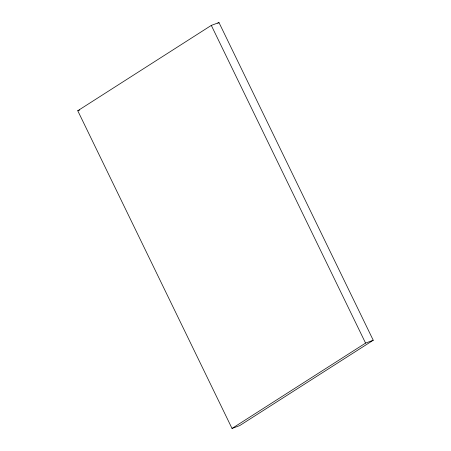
<?xml version="1.0" encoding="UTF-8"?>
<svg xmlns="http://www.w3.org/2000/svg" width="451" height="451" viewBox="0 0 451 451"><rect width="100%" height="100%" fill="white"/><g stroke="black" fill="none" stroke-linecap="round" stroke-linejoin="round"><path stroke-width="0.68" d="M77.764 110.754L211.31 25.397L218.972 22.55L373.236 340.246L239.69 425.603L232.028 428.45L77.764 110.754L79.68 110.038M217.782 23.311L218.972 22.55M232.028 428.45L365.575 343.098L373.236 340.246M211.31 25.397L365.575 343.098"/></g></svg>
